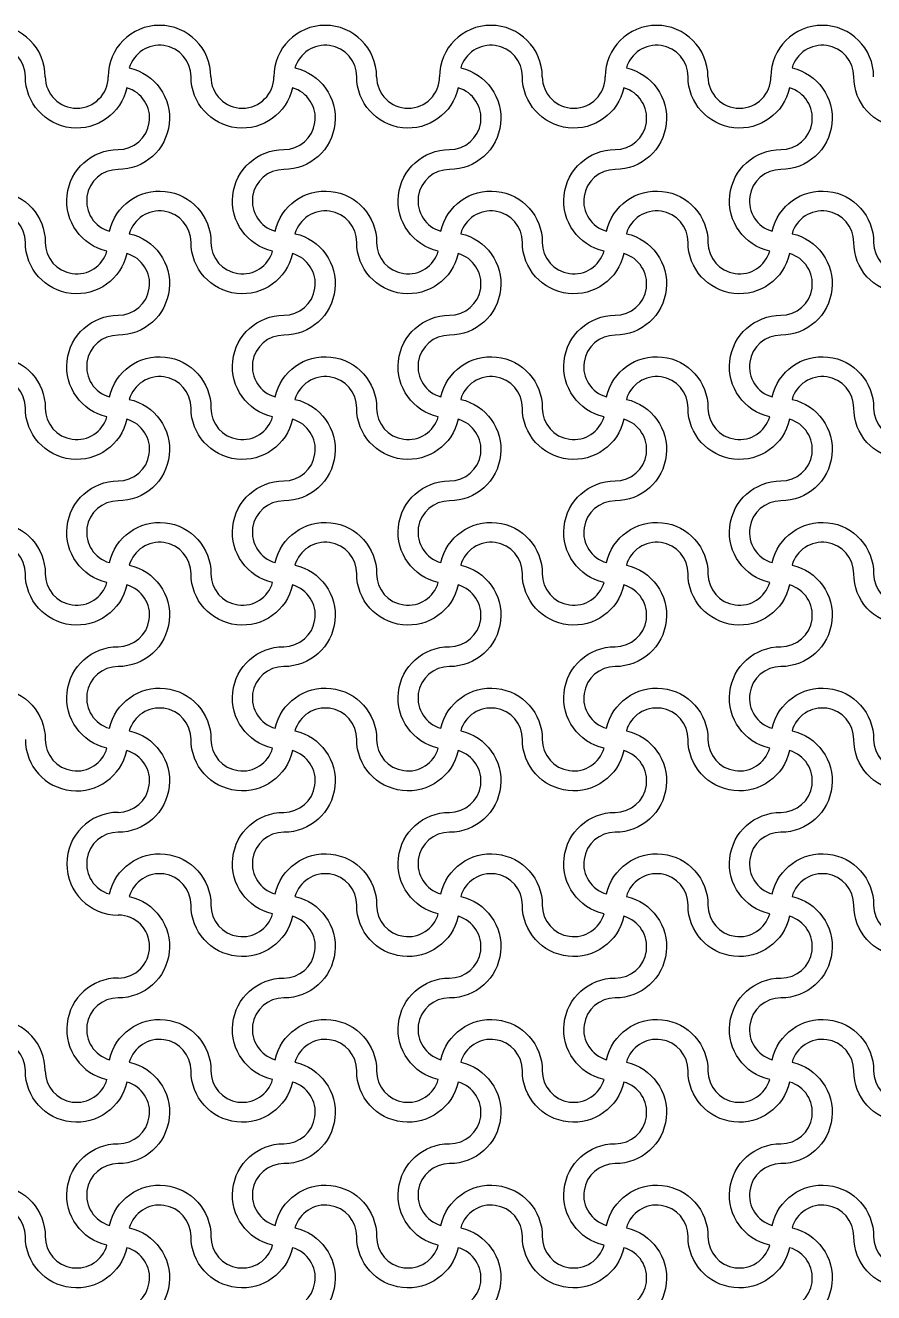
# Model space of a CAD drawing. Header units: millimetres. Extents: x 24 to 345, y 12 to 201.
# Drawn here: x 71.371 to 73.419, y 44.559 to 47.618 of the extents above; entities that cross this region are included whole.
import ezdxf

# ---------------------------------------------------------------- set-up
doc = ezdxf.new("R2010")
doc.units = ezdxf.units.MM
doc.header["$MEASUREMENT"] = 0
doc.layers.add('5th metal (rf+ground)', color=240, linetype='Continuous')

msp = doc.modelspace()

# ---------------------------------------------------------------- linework, layer by layer
at = {"layer": '5th metal (rf+ground)'}
for points in [[(71.61633, 47.46724, -0.8959788), (71.3713, 47.49421, 0.8687853), (71.22227, 47.51524, -0.8959788), (71.1953, 47.27021, 0.8687853), (71.17427, 47.12118, -0.8959788), (71.4193, 47.09421, 0.8687853), (71.56833, 47.07318, -0.8959788), (71.5953, 47.31821, 0.8687853)], [(71.61633, 47.46724, -0.8959788), (71.3713, 47.49421, 0.8687853), (71.22227, 47.51524, -0.8959788), (71.1953, 47.27021, 0.8687853), (71.17427, 47.12118, -0.8959788), (71.4193, 47.09421, 0.8687853), (71.56833, 47.07318, -0.8959788), (71.5953, 47.31821, 0.8687853)], [(71.61633, 47.46724, -0.8959788), (71.3713, 47.49421, 0.8687853), (71.22227, 47.51524, -0.8959788), (71.1953, 47.27021, 0.8687853), (71.17427, 47.12118, -0.8959788), (71.4193, 47.09421, 0.8687853), (71.56833, 47.07318, -0.8959788), (71.5953, 47.31821, 0.8687853)], [(71.61633, 47.46724, -0.8959788), (71.3713, 47.49421, 0.8687853), (71.22227, 47.51524, -0.8959788), (71.1953, 47.27021, 0.8687853), (71.17427, 47.12118, -0.8959788), (71.4193, 47.09421, 0.8687853), (71.56833, 47.07318, -0.8959788), (71.5953, 47.31821, 0.8687853)], [(72.01633, 47.46724, -0.8959788), (71.7713, 47.49421, 0.8687853), (71.62227, 47.51524, -0.8959788), (71.5953, 47.27021, 0.8687853), (71.57427, 47.12118, -0.8959788), (71.8193, 47.09421, 0.8687853), (71.96833, 47.07318, -0.8959788), (71.9953, 47.31821, 0.8687853)], [(72.01633, 47.46724, -0.8959788), (71.7713, 47.49421, 0.8687853), (71.62227, 47.51524, -0.8959788), (71.5953, 47.27021, 0.8687853), (71.57427, 47.12118, -0.8959788), (71.8193, 47.09421, 0.8687853), (71.96833, 47.07318, -0.8959788), (71.9953, 47.31821, 0.8687853)], [(72.01633, 47.46724, -0.8959788), (71.7713, 47.49421, 0.8687853), (71.62227, 47.51524, -0.8959788), (71.5953, 47.27021, 0.8687853), (71.57427, 47.12118, -0.8959788), (71.8193, 47.09421, 0.8687853), (71.96833, 47.07318, -0.8959788), (71.9953, 47.31821, 0.8687853)], [(72.01633, 47.46724, -0.8959788), (71.7713, 47.49421, 0.8687853), (71.62227, 47.51524, -0.8959788), (71.5953, 47.27021, 0.8687853), (71.57427, 47.12118, -0.8959788), (71.8193, 47.09421, 0.8687853), (71.96833, 47.07318, -0.8959788), (71.9953, 47.31821, 0.8687853)], [(72.41633, 47.46724, -0.8959788), (72.1713, 47.49421, 0.8687853), (72.02227, 47.51524, -0.8959788), (71.9953, 47.27021, 0.8687853), (71.97427, 47.12118, -0.8959788), (72.2193, 47.09421, 0.8687853), (72.36833, 47.07318, -0.8959788), (72.3953, 47.31821, 0.8687853)], [(72.41633, 47.46724, -0.8959788), (72.1713, 47.49421, 0.8687853), (72.02227, 47.51524, -0.8959788), (71.9953, 47.27021, 0.8687853), (71.97427, 47.12118, -0.8959788), (72.2193, 47.09421, 0.8687853), (72.36833, 47.07318, -0.8959788), (72.3953, 47.31821, 0.8687853)], [(72.41633, 47.46724, -0.8959788), (72.1713, 47.49421, 0.8687853), (72.02227, 47.51524, -0.8959788), (71.9953, 47.27021, 0.8687853), (71.97427, 47.12118, -0.8959788), (72.2193, 47.09421, 0.8687853), (72.36833, 47.07318, -0.8959788), (72.3953, 47.31821, 0.8687853)], [(72.41633, 47.46724, -0.8959788), (72.1713, 47.49421, 0.8687853), (72.02227, 47.51524, -0.8959788), (71.9953, 47.27021, 0.8687853), (71.97427, 47.12118, -0.8959788), (72.2193, 47.09421, 0.8687853), (72.36833, 47.07318, -0.8959788), (72.3953, 47.31821, 0.8687853)], [(72.81633, 47.46724, -0.8959788), (72.5713, 47.49421, 0.8687853), (72.42227, 47.51524, -0.8959788), (72.3953, 47.27021, 0.8687853), (72.37427, 47.12118, -0.8959788), (72.6193, 47.09421, 0.8687853), (72.76833, 47.07318, -0.8959788), (72.7953, 47.31821, 0.8687853)], [(72.81633, 47.46724, -0.8959788), (72.5713, 47.49421, 0.8687853), (72.42227, 47.51524, -0.8959788), (72.3953, 47.27021, 0.8687853), (72.37427, 47.12118, -0.8959788), (72.6193, 47.09421, 0.8687853), (72.76833, 47.07318, -0.8959788), (72.7953, 47.31821, 0.8687853)], [(72.81633, 47.46724, -0.8959788), (72.5713, 47.49421, 0.8687853), (72.42227, 47.51524, -0.8959788), (72.3953, 47.27021, 0.8687853), (72.37427, 47.12118, -0.8959788), (72.6193, 47.09421, 0.8687853), (72.76833, 47.07318, -0.8959788), (72.7953, 47.31821, 0.8687853)], [(72.81633, 47.46724, -0.8959788), (72.5713, 47.49421, 0.8687853), (72.42227, 47.51524, -0.8959788), (72.3953, 47.27021, 0.8687853), (72.37427, 47.12118, -0.8959788), (72.6193, 47.09421, 0.8687853), (72.76833, 47.07318, -0.8959788), (72.7953, 47.31821, 0.8687853)], [(73.21633, 47.46724, -0.8959788), (72.9713, 47.49421, 0.8687853), (72.82227, 47.51524, -0.8959788), (72.7953, 47.27021, 0.8687853), (72.77427, 47.12118, -0.8959788), (73.0193, 47.09421, 0.8687853), (73.16833, 47.07318, -0.8959788), (73.1953, 47.31821, 0.8687853)], [(73.21633, 47.46724, -0.8959788), (72.9713, 47.49421, 0.8687853), (72.82227, 47.51524, -0.8959788), (72.7953, 47.27021, 0.8687853), (72.77427, 47.12118, -0.8959788), (73.0193, 47.09421, 0.8687853), (73.16833, 47.07318, -0.8959788), (73.1953, 47.31821, 0.8687853)], [(73.21633, 47.46724, -0.8959788), (72.9713, 47.49421, 0.8687853), (72.82227, 47.51524, -0.8959788), (72.7953, 47.27021, 0.8687853), (72.77427, 47.12118, -0.8959788), (73.0193, 47.09421, 0.8687853), (73.16833, 47.07318, -0.8959788), (73.1953, 47.31821, 0.8687853)], [(73.21633, 47.46724, -0.8959788), (72.9713, 47.49421, 0.8687853), (72.82227, 47.51524, -0.8959788), (72.7953, 47.27021, 0.8687853), (72.77427, 47.12118, -0.8959788), (73.0193, 47.09421, 0.8687853), (73.16833, 47.07318, -0.8959788), (73.1953, 47.31821, 0.8687853)], [(73.61633, 47.46724, -0.8959788), (73.3713, 47.49421, 0.8687853), (73.22227, 47.51524, -0.8959788), (73.1953, 47.27021, 0.8687853), (73.17427, 47.12118, -0.8959788), (73.4193, 47.09421, 0.8687853), (73.56833, 47.07318, -0.8959788), (73.5953, 47.31821, 0.8687853)], [(73.61633, 47.46724, -0.8959788), (73.3713, 47.49421, 0.8687853), (73.22227, 47.51524, -0.8959788), (73.1953, 47.27021, 0.8687853), (73.17427, 47.12118, -0.8959788), (73.4193, 47.09421, 0.8687853), (73.56833, 47.07318, -0.8959788), (73.5953, 47.31821, 0.8687853)], [(73.61633, 47.46724, -0.8959788), (73.3713, 47.49421, 0.8687853), (73.22227, 47.51524, -0.8959788), (73.1953, 47.27021, 0.8687853), (73.17427, 47.12118, -0.8959788), (73.4193, 47.09421, 0.8687853), (73.56833, 47.07318, -0.8959788), (73.5953, 47.31821, 0.8687853)], [(73.61633, 47.46724, -0.8959788), (73.3713, 47.49421, 0.8687853), (73.22227, 47.51524, -0.8959788), (73.1953, 47.27021, 0.8687853), (73.17427, 47.12118, -0.8959788), (73.4193, 47.09421, 0.8687853), (73.56833, 47.07318, -0.8959788), (73.5953, 47.31821, 0.8687853)], [(71.61633, 47.06724, -0.8959788), (71.3713, 47.09421, 0.8687853), (71.22227, 47.11524, -0.8959788), (71.1953, 46.87021, 0.8687853), (71.17427, 46.72118, -0.8959788), (71.4193, 46.69421, 0.8687853), (71.56833, 46.67318, -0.8959788), (71.5953, 46.91821, 0.8687853)], [(71.61633, 47.06724, -0.8959788), (71.3713, 47.09421, 0.8687853), (71.22227, 47.11524, -0.8959788), (71.1953, 46.87021, 0.8687853), (71.17427, 46.72118, -0.8959788), (71.4193, 46.69421, 0.8687853), (71.56833, 46.67318, -0.8959788), (71.5953, 46.91821, 0.8687853)], [(71.61633, 47.06724, -0.8959788), (71.3713, 47.09421, 0.8687853), (71.22227, 47.11524, -0.8959788), (71.1953, 46.87021, 0.8687853), (71.17427, 46.72118, -0.8959788), (71.4193, 46.69421, 0.8687853), (71.56833, 46.67318, -0.8959788), (71.5953, 46.91821, 0.8687853)], [(71.61633, 47.06724, -0.8959788), (71.3713, 47.09421, 0.8687853), (71.22227, 47.11524, -0.8959788), (71.1953, 46.87021, 0.8687853), (71.17427, 46.72118, -0.8959788), (71.4193, 46.69421, 0.8687853), (71.56833, 46.67318, -0.8959788), (71.5953, 46.91821, 0.8687853)], [(72.01633, 47.06724, -0.8959788), (71.7713, 47.09421, 0.8687853), (71.62227, 47.11524, -0.8959788), (71.5953, 46.87021, 0.8687853), (71.57427, 46.72118, -0.8959788), (71.8193, 46.69421, 0.8687853), (71.96833, 46.67318, -0.8959788), (71.9953, 46.91821, 0.8687853)], [(72.01633, 47.06724, -0.8959788), (71.7713, 47.09421, 0.8687853), (71.62227, 47.11524, -0.8959788), (71.5953, 46.87021, 0.8687853), (71.57427, 46.72118, -0.8959788), (71.8193, 46.69421, 0.8687853), (71.96833, 46.67318, -0.8959788), (71.9953, 46.91821, 0.8687853)], [(72.01633, 47.06724, -0.8959788), (71.7713, 47.09421, 0.8687853), (71.62227, 47.11524, -0.8959788), (71.5953, 46.87021, 0.8687853), (71.57427, 46.72118, -0.8959788), (71.8193, 46.69421, 0.8687853), (71.96833, 46.67318, -0.8959788), (71.9953, 46.91821, 0.8687853)], [(72.01633, 47.06724, -0.8959788), (71.7713, 47.09421, 0.8687853), (71.62227, 47.11524, -0.8959788), (71.5953, 46.87021, 0.8687853), (71.57427, 46.72118, -0.8959788), (71.8193, 46.69421, 0.8687853), (71.96833, 46.67318, -0.8959788), (71.9953, 46.91821, 0.8687853)], [(72.41633, 47.06724, -0.8959788), (72.1713, 47.09421, 0.8687853), (72.02227, 47.11524, -0.8959788), (71.9953, 46.87021, 0.8687853), (71.97427, 46.72118, -0.8959788), (72.2193, 46.69421, 0.8687853), (72.36833, 46.67318, -0.8959788), (72.3953, 46.91821, 0.8687853)], [(72.41633, 47.06724, -0.8959788), (72.1713, 47.09421, 0.8687853), (72.02227, 47.11524, -0.8959788), (71.9953, 46.87021, 0.8687853), (71.97427, 46.72118, -0.8959788), (72.2193, 46.69421, 0.8687853), (72.36833, 46.67318, -0.8959788), (72.3953, 46.91821, 0.8687853)], [(72.41633, 47.06724, -0.8959788), (72.1713, 47.09421, 0.8687853), (72.02227, 47.11524, -0.8959788), (71.9953, 46.87021, 0.8687853), (71.97427, 46.72118, -0.8959788), (72.2193, 46.69421, 0.8687853), (72.36833, 46.67318, -0.8959788), (72.3953, 46.91821, 0.8687853)], [(72.41633, 47.06724, -0.8959788), (72.1713, 47.09421, 0.8687853), (72.02227, 47.11524, -0.8959788), (71.9953, 46.87021, 0.8687853), (71.97427, 46.72118, -0.8959788), (72.2193, 46.69421, 0.8687853), (72.36833, 46.67318, -0.8959788), (72.3953, 46.91821, 0.8687853)], [(72.81633, 47.06724, -0.8959788), (72.5713, 47.09421, 0.8687853), (72.42227, 47.11524, -0.8959788), (72.3953, 46.87021, 0.8687853), (72.37427, 46.72118, -0.8959788), (72.6193, 46.69421, 0.8687853), (72.76833, 46.67318, -0.8959788), (72.7953, 46.91821, 0.8687853)], [(72.81633, 47.06724, -0.8959788), (72.5713, 47.09421, 0.8687853), (72.42227, 47.11524, -0.8959788), (72.3953, 46.87021, 0.8687853), (72.37427, 46.72118, -0.8959788), (72.6193, 46.69421, 0.8687853), (72.76833, 46.67318, -0.8959788), (72.7953, 46.91821, 0.8687853)], [(72.81633, 47.06724, -0.8959788), (72.5713, 47.09421, 0.8687853), (72.42227, 47.11524, -0.8959788), (72.3953, 46.87021, 0.8687853), (72.37427, 46.72118, -0.8959788), (72.6193, 46.69421, 0.8687853), (72.76833, 46.67318, -0.8959788), (72.7953, 46.91821, 0.8687853)], [(72.81633, 47.06724, -0.8959788), (72.5713, 47.09421, 0.8687853), (72.42227, 47.11524, -0.8959788), (72.3953, 46.87021, 0.8687853), (72.37427, 46.72118, -0.8959788), (72.6193, 46.69421, 0.8687853), (72.76833, 46.67318, -0.8959788), (72.7953, 46.91821, 0.8687853)], [(73.21633, 47.06724, -0.8959788), (72.9713, 47.09421, 0.8687853), (72.82227, 47.11524, -0.8959788), (72.7953, 46.87021, 0.8687853), (72.77427, 46.72118, -0.8959788), (73.0193, 46.69421, 0.8687853), (73.16833, 46.67318, -0.8959788), (73.1953, 46.91821, 0.8687853)], [(73.21633, 47.06724, -0.8959788), (72.9713, 47.09421, 0.8687853), (72.82227, 47.11524, -0.8959788), (72.7953, 46.87021, 0.8687853), (72.77427, 46.72118, -0.8959788), (73.0193, 46.69421, 0.8687853), (73.16833, 46.67318, -0.8959788), (73.1953, 46.91821, 0.8687853)], [(73.21633, 47.06724, -0.8959788), (72.9713, 47.09421, 0.8687853), (72.82227, 47.11524, -0.8959788), (72.7953, 46.87021, 0.8687853), (72.77427, 46.72118, -0.8959788), (73.0193, 46.69421, 0.8687853), (73.16833, 46.67318, -0.8959788), (73.1953, 46.91821, 0.8687853)], [(73.21633, 47.06724, -0.8959788), (72.9713, 47.09421, 0.8687853), (72.82227, 47.11524, -0.8959788), (72.7953, 46.87021, 0.8687853), (72.77427, 46.72118, -0.8959788), (73.0193, 46.69421, 0.8687853), (73.16833, 46.67318, -0.8959788), (73.1953, 46.91821, 0.8687853)], [(73.61633, 47.06724, -0.8959788), (73.3713, 47.09421, 0.8687853), (73.22227, 47.11524, -0.8959788), (73.1953, 46.87021, 0.8687853), (73.17427, 46.72118, -0.8959788), (73.4193, 46.69421, 0.8687853), (73.56833, 46.67318, -0.8959788), (73.5953, 46.91821, 0.8687853)], [(73.61633, 47.06724, -0.8959788), (73.3713, 47.09421, 0.8687853), (73.22227, 47.11524, -0.8959788), (73.1953, 46.87021, 0.8687853), (73.17427, 46.72118, -0.8959788), (73.4193, 46.69421, 0.8687853), (73.56833, 46.67318, -0.8959788), (73.5953, 46.91821, 0.8687853)], [(73.61633, 47.06724, -0.8959788), (73.3713, 47.09421, 0.8687853), (73.22227, 47.11524, -0.8959788), (73.1953, 46.87021, 0.8687853), (73.17427, 46.72118, -0.8959788), (73.4193, 46.69421, 0.8687853), (73.56833, 46.67318, -0.8959788), (73.5953, 46.91821, 0.8687853)], [(73.61633, 47.06724, -0.8959788), (73.3713, 47.09421, 0.8687853), (73.22227, 47.11524, -0.8959788), (73.1953, 46.87021, 0.8687853), (73.17427, 46.72118, -0.8959788), (73.4193, 46.69421, 0.8687853), (73.56833, 46.67318, -0.8959788), (73.5953, 46.91821, 0.8687853)], [(71.61633, 46.66724, -0.8959788), (71.3713, 46.69421, 0.8687853), (71.22227, 46.71524, -0.8959788), (71.1953, 46.47021, 0.8687853), (71.17427, 46.32118, -0.8959788), (71.4193, 46.29421, 0.8687853), (71.56833, 46.27318, -0.8959788), (71.5953, 46.51821, 0.8687853)], [(71.61633, 46.66724, -0.8959788), (71.3713, 46.69421, 0.8687853), (71.22227, 46.71524, -0.8959788), (71.1953, 46.47021, 0.8687853), (71.17427, 46.32118, -0.8959788), (71.4193, 46.29421, 0.8687853), (71.56833, 46.27318, -0.8959788), (71.5953, 46.51821, 0.8687853)], [(71.61633, 46.66724, -0.8959788), (71.3713, 46.69421, 0.8687853), (71.22227, 46.71524, -0.8959788), (71.1953, 46.47021, 0.8687853), (71.17427, 46.32118, -0.8959788), (71.4193, 46.29421, 0.8687853), (71.56833, 46.27318, -0.8959788), (71.5953, 46.51821, 0.8687853)], [(71.61633, 46.66724, -0.8959788), (71.3713, 46.69421, 0.8687853), (71.22227, 46.71524, -0.8959788), (71.1953, 46.47021, 0.8687853), (71.17427, 46.32118, -0.8959788), (71.4193, 46.29421, 0.8687853), (71.56833, 46.27318, -0.8959788), (71.5953, 46.51821, 0.8687853)], [(72.01633, 46.66724, -0.8959788), (71.7713, 46.69421, 0.8687853), (71.62227, 46.71524, -0.8959788), (71.5953, 46.47021, 0.8687853), (71.57427, 46.32118, -0.8959788), (71.8193, 46.29421, 0.8687853), (71.96833, 46.27318, -0.8959788), (71.9953, 46.51821, 0.8687853)], [(72.01633, 46.66724, -0.8959788), (71.7713, 46.69421, 0.8687853), (71.62227, 46.71524, -0.8959788), (71.5953, 46.47021, 0.8687853), (71.57427, 46.32118, -0.8959788), (71.8193, 46.29421, 0.8687853), (71.96833, 46.27318, -0.8959788), (71.9953, 46.51821, 0.8687853)], [(72.01633, 46.66724, -0.8959788), (71.7713, 46.69421, 0.8687853), (71.62227, 46.71524, -0.8959788), (71.5953, 46.47021, 0.8687853), (71.57427, 46.32118, -0.8959788), (71.8193, 46.29421, 0.8687853), (71.96833, 46.27318, -0.8959788), (71.9953, 46.51821, 0.8687853)], [(72.01633, 46.66724, -0.8959788), (71.7713, 46.69421, 0.8687853), (71.62227, 46.71524, -0.8959788), (71.5953, 46.47021, 0.8687853), (71.57427, 46.32118, -0.8959788), (71.8193, 46.29421, 0.8687853), (71.96833, 46.27318, -0.8959788), (71.9953, 46.51821, 0.8687853)], [(72.41633, 46.66724, -0.8959788), (72.1713, 46.69421, 0.8687853), (72.02227, 46.71524, -0.8959788), (71.9953, 46.47021, 0.8687853), (71.97427, 46.32118, -0.8959788), (72.2193, 46.29421, 0.8687853), (72.36833, 46.27318, -0.8959788), (72.3953, 46.51821, 0.8687853)], [(72.41633, 46.66724, -0.8959788), (72.1713, 46.69421, 0.8687853), (72.02227, 46.71524, -0.8959788), (71.9953, 46.47021, 0.8687853), (71.97427, 46.32118, -0.8959788), (72.2193, 46.29421, 0.8687853), (72.36833, 46.27318, -0.8959788), (72.3953, 46.51821, 0.8687853)], [(72.41633, 46.66724, -0.8959788), (72.1713, 46.69421, 0.8687853), (72.02227, 46.71524, -0.8959788), (71.9953, 46.47021, 0.8687853), (71.97427, 46.32118, -0.8959788), (72.2193, 46.29421, 0.8687853), (72.36833, 46.27318, -0.8959788), (72.3953, 46.51821, 0.8687853)], [(72.41633, 46.66724, -0.8959788), (72.1713, 46.69421, 0.8687853), (72.02227, 46.71524, -0.8959788), (71.9953, 46.47021, 0.8687853), (71.97427, 46.32118, -0.8959788), (72.2193, 46.29421, 0.8687853), (72.36833, 46.27318, -0.8959788), (72.3953, 46.51821, 0.8687853)], [(72.81633, 46.66724, -0.8959788), (72.5713, 46.69421, 0.8687853), (72.42227, 46.71524, -0.8959788), (72.3953, 46.47021, 0.8687853), (72.37427, 46.32118, -0.8959788), (72.6193, 46.29421, 0.8687853), (72.76833, 46.27318, -0.8959788), (72.7953, 46.51821, 0.8687853)], [(72.81633, 46.66724, -0.8959788), (72.5713, 46.69421, 0.8687853), (72.42227, 46.71524, -0.8959788), (72.3953, 46.47021, 0.8687853), (72.37427, 46.32118, -0.8959788), (72.6193, 46.29421, 0.8687853), (72.76833, 46.27318, -0.8959788), (72.7953, 46.51821, 0.8687853)], [(72.81633, 46.66724, -0.8959788), (72.5713, 46.69421, 0.8687853), (72.42227, 46.71524, -0.8959788), (72.3953, 46.47021, 0.8687853), (72.37427, 46.32118, -0.8959788), (72.6193, 46.29421, 0.8687853), (72.76833, 46.27318, -0.8959788), (72.7953, 46.51821, 0.8687853)], [(72.81633, 46.66724, -0.8959788), (72.5713, 46.69421, 0.8687853), (72.42227, 46.71524, -0.8959788), (72.3953, 46.47021, 0.8687853), (72.37427, 46.32118, -0.8959788), (72.6193, 46.29421, 0.8687853), (72.76833, 46.27318, -0.8959788), (72.7953, 46.51821, 0.8687853)], [(73.21633, 46.66724, -0.8959788), (72.9713, 46.69421, 0.8687853), (72.82227, 46.71524, -0.8959788), (72.7953, 46.47021, 0.8687853), (72.77427, 46.32118, -0.8959788), (73.0193, 46.29421, 0.8687853), (73.16833, 46.27318, -0.8959788), (73.1953, 46.51821, 0.8687853)], [(73.21633, 46.66724, -0.8959788), (72.9713, 46.69421, 0.8687853), (72.82227, 46.71524, -0.8959788), (72.7953, 46.47021, 0.8687853), (72.77427, 46.32118, -0.8959788), (73.0193, 46.29421, 0.8687853), (73.16833, 46.27318, -0.8959788), (73.1953, 46.51821, 0.8687853)], [(73.21633, 46.66724, -0.8959788), (72.9713, 46.69421, 0.8687853), (72.82227, 46.71524, -0.8959788), (72.7953, 46.47021, 0.8687853), (72.77427, 46.32118, -0.8959788), (73.0193, 46.29421, 0.8687853), (73.16833, 46.27318, -0.8959788), (73.1953, 46.51821, 0.8687853)], [(73.21633, 46.66724, -0.8959788), (72.9713, 46.69421, 0.8687853), (72.82227, 46.71524, -0.8959788), (72.7953, 46.47021, 0.8687853), (72.77427, 46.32118, -0.8959788), (73.0193, 46.29421, 0.8687853), (73.16833, 46.27318, -0.8959788), (73.1953, 46.51821, 0.8687853)], [(73.61633, 46.66724, -0.8959788), (73.3713, 46.69421, 0.8687853), (73.22227, 46.71524, -0.8959788), (73.1953, 46.47021, 0.8687853), (73.17427, 46.32118, -0.8959788), (73.4193, 46.29421, 0.8687853), (73.56833, 46.27318, -0.8959788), (73.5953, 46.51821, 0.8687853)], [(73.61633, 46.66724, -0.8959788), (73.3713, 46.69421, 0.8687853), (73.22227, 46.71524, -0.8959788), (73.1953, 46.47021, 0.8687853), (73.17427, 46.32118, -0.8959788), (73.4193, 46.29421, 0.8687853), (73.56833, 46.27318, -0.8959788), (73.5953, 46.51821, 0.8687853)], [(73.61633, 46.66724, -0.8959788), (73.3713, 46.69421, 0.8687853), (73.22227, 46.71524, -0.8959788), (73.1953, 46.47021, 0.8687853), (73.17427, 46.32118, -0.8959788), (73.4193, 46.29421, 0.8687853), (73.56833, 46.27318, -0.8959788), (73.5953, 46.51821, 0.8687853)], [(73.61633, 46.66724, -0.8959788), (73.3713, 46.69421, 0.8687853), (73.22227, 46.71524, -0.8959788), (73.1953, 46.47021, 0.8687853), (73.17427, 46.32118, -0.8959788), (73.4193, 46.29421, 0.8687853), (73.56833, 46.27318, -0.8959788), (73.5953, 46.51821, 0.8687853)], [(71.61633, 46.26724, -0.8959788), (71.3713, 46.29421, 0.8687853), (71.22227, 46.31524, -0.8959788), (71.1953, 46.07021, 0.8687853), (71.17427, 45.92118, -0.8959788), (71.4193, 45.89421, 0.8687853), (71.56833, 45.87318, -0.8959788), (71.5953, 46.11821, 0.8687853)], [(71.61633, 46.26724, -0.8959788), (71.3713, 46.29421, 0.8687853), (71.22227, 46.31524, -0.8959788), (71.1953, 46.07021, 0.8687853), (71.17427, 45.92118, -0.8959788), (71.4193, 45.89421, 0.8687853), (71.56833, 45.87318, -0.8959788), (71.5953, 46.11821, 0.8687853)], [(71.61633, 46.26724, -0.8959788), (71.3713, 46.29421, 0.8687853), (71.22227, 46.31524, -0.8959788), (71.1953, 46.07021, 0.8687853), (71.17427, 45.92118, -0.8959788), (71.4193, 45.89421, 0.8687853), (71.56833, 45.87318, -0.8959788), (71.5953, 46.11821, 0.8687853)], [(71.61633, 46.26724, -0.8959788), (71.3713, 46.29421, 0.8687853), (71.22227, 46.31524, -0.8959788), (71.1953, 46.07021, 0.8687853), (71.17427, 45.92118, -0.8959788), (71.4193, 45.89421, 0.8687853), (71.56833, 45.87318, -0.8959788), (71.5953, 46.11821, 0.8687853)], [(72.01633, 46.26724, -0.8959788), (71.7713, 46.29421, 0.8687853), (71.62227, 46.31524, -0.8959788), (71.5953, 46.07021, 0.8687853), (71.57427, 45.92118, -0.8959788), (71.8193, 45.89421, 0.8687853), (71.96833, 45.87318, -0.8959788), (71.9953, 46.11821, 0.8687853)], [(72.01633, 46.26724, -0.8959788), (71.7713, 46.29421, 0.8687853), (71.62227, 46.31524, -0.8959788), (71.5953, 46.07021, 0.8687853), (71.57427, 45.92118, -0.8959788), (71.8193, 45.89421, 0.8687853), (71.96833, 45.87318, -0.8959788), (71.9953, 46.11821, 0.8687853)], [(72.01633, 46.26724, -0.8959788), (71.7713, 46.29421, 0.8687853), (71.62227, 46.31524, -0.8959788), (71.5953, 46.07021, 0.8687853), (71.57427, 45.92118, -0.8959788), (71.8193, 45.89421, 0.8687853), (71.96833, 45.87318, -0.8959788), (71.9953, 46.11821, 0.8687853)], [(72.01633, 46.26724, -0.8959788), (71.7713, 46.29421, 0.8687853), (71.62227, 46.31524, -0.8959788), (71.5953, 46.07021, 0.8687853), (71.57427, 45.92118, -0.8959788), (71.8193, 45.89421, 0.8687853), (71.96833, 45.87318, -0.8959788), (71.9953, 46.11821, 0.8687853)], [(72.41633, 46.26724, -0.8959788), (72.1713, 46.29421, 0.8687853), (72.02227, 46.31524, -0.8959788), (71.9953, 46.07021, 0.8687853), (71.97427, 45.92118, -0.8959788), (72.2193, 45.89421, 0.8687853), (72.36833, 45.87318, -0.8959788), (72.3953, 46.11821, 0.8687853)], [(72.41633, 46.26724, -0.8959788), (72.1713, 46.29421, 0.8687853), (72.02227, 46.31524, -0.8959788), (71.9953, 46.07021, 0.8687853), (71.97427, 45.92118, -0.8959788), (72.2193, 45.89421, 0.8687853), (72.36833, 45.87318, -0.8959788), (72.3953, 46.11821, 0.8687853)], [(72.41633, 46.26724, -0.8959788), (72.1713, 46.29421, 0.8687853), (72.02227, 46.31524, -0.8959788), (71.9953, 46.07021, 0.8687853), (71.97427, 45.92118, -0.8959788), (72.2193, 45.89421, 0.8687853), (72.36833, 45.87318, -0.8959788), (72.3953, 46.11821, 0.8687853)], [(72.41633, 46.26724, -0.8959788), (72.1713, 46.29421, 0.8687853), (72.02227, 46.31524, -0.8959788), (71.9953, 46.07021, 0.8687853), (71.97427, 45.92118, -0.8959788), (72.2193, 45.89421, 0.8687853), (72.36833, 45.87318, -0.8959788), (72.3953, 46.11821, 0.8687853)], [(72.81633, 46.26724, -0.8959788), (72.5713, 46.29421, 0.8687853), (72.42227, 46.31524, -0.8959788), (72.3953, 46.07021, 0.8687853), (72.37427, 45.92118, -0.8959788), (72.6193, 45.89421, 0.8687853), (72.76833, 45.87318, -0.8959788), (72.7953, 46.11821, 0.8687853)], [(72.81633, 46.26724, -0.8959788), (72.5713, 46.29421, 0.8687853), (72.42227, 46.31524, -0.8959788), (72.3953, 46.07021, 0.8687853), (72.37427, 45.92118, -0.8959788), (72.6193, 45.89421, 0.8687853), (72.76833, 45.87318, -0.8959788), (72.7953, 46.11821, 0.8687853)], [(72.81633, 46.26724, -0.8959788), (72.5713, 46.29421, 0.8687853), (72.42227, 46.31524, -0.8959788), (72.3953, 46.07021, 0.8687853), (72.37427, 45.92118, -0.8959788), (72.6193, 45.89421, 0.8687853), (72.76833, 45.87318, -0.8959788), (72.7953, 46.11821, 0.8687853)], [(72.81633, 46.26724, -0.8959788), (72.5713, 46.29421, 0.8687853), (72.42227, 46.31524, -0.8959788), (72.3953, 46.07021, 0.8687853), (72.37427, 45.92118, -0.8959788), (72.6193, 45.89421, 0.8687853), (72.76833, 45.87318, -0.8959788), (72.7953, 46.11821, 0.8687853)], [(73.21633, 46.26724, -0.8959788), (72.9713, 46.29421, 0.8687853), (72.82227, 46.31524, -0.8959788), (72.7953, 46.07021, 0.8687853), (72.77427, 45.92118, -0.8959788), (73.0193, 45.89421, 0.8687853), (73.16833, 45.87318, -0.8959788), (73.1953, 46.11821, 0.8687853)], [(73.21633, 46.26724, -0.8959788), (72.9713, 46.29421, 0.8687853), (72.82227, 46.31524, -0.8959788), (72.7953, 46.07021, 0.8687853), (72.77427, 45.92118, -0.8959788), (73.0193, 45.89421, 0.8687853), (73.16833, 45.87318, -0.8959788), (73.1953, 46.11821, 0.8687853)], [(73.21633, 46.26724, -0.8959788), (72.9713, 46.29421, 0.8687853), (72.82227, 46.31524, -0.8959788), (72.7953, 46.07021, 0.8687853), (72.77427, 45.92118, -0.8959788), (73.0193, 45.89421, 0.8687853), (73.16833, 45.87318, -0.8959788), (73.1953, 46.11821, 0.8687853)], [(73.21633, 46.26724, -0.8959788), (72.9713, 46.29421, 0.8687853), (72.82227, 46.31524, -0.8959788), (72.7953, 46.07021, 0.8687853), (72.77427, 45.92118, -0.8959788), (73.0193, 45.89421, 0.8687853), (73.16833, 45.87318, -0.8959788), (73.1953, 46.11821, 0.8687853)], [(73.61633, 46.26724, -0.8959788), (73.3713, 46.29421, 0.8687853), (73.22227, 46.31524, -0.8959788), (73.1953, 46.07021, 0.8687853), (73.17427, 45.92118, -0.8959788), (73.4193, 45.89421, 0.8687853), (73.56833, 45.87318, -0.8959788), (73.5953, 46.11821, 0.8687853)], [(73.61633, 46.26724, -0.8959788), (73.3713, 46.29421, 0.8687853), (73.22227, 46.31524, -0.8959788), (73.1953, 46.07021, 0.8687853), (73.17427, 45.92118, -0.8959788), (73.4193, 45.89421, 0.8687853), (73.56833, 45.87318, -0.8959788), (73.5953, 46.11821, 0.8687853)], [(73.61633, 46.26724, -0.8959788), (73.3713, 46.29421, 0.8687853), (73.22227, 46.31524, -0.8959788), (73.1953, 46.07021, 0.8687853), (73.17427, 45.92118, -0.8959788), (73.4193, 45.89421, 0.8687853), (73.56833, 45.87318, -0.8959788), (73.5953, 46.11821, 0.8687853)], [(73.61633, 46.26724, -0.8959788), (73.3713, 46.29421, 0.8687853), (73.22227, 46.31524, -0.8959788), (73.1953, 46.07021, 0.8687853), (73.17427, 45.92118, -0.8959788), (73.4193, 45.89421, 0.8687853), (73.56833, 45.87318, -0.8959788), (73.5953, 46.11821, 0.8687853)], [(72.01633, 45.86724, -0.8959788), (71.7713, 45.89421, 0.8687853), (71.62227, 45.91524, -0.8959788), (71.5953, 45.67021, 0.8687853), (71.57427, 45.52118, -0.8959788), (71.8193, 45.49421, 0.8687853), (71.96833, 45.47318, -0.8959788), (71.9953, 45.71821, 0.8687853)], [(72.01633, 45.86724, -0.8959788), (71.7713, 45.89421, 0.8687853), (71.62227, 45.91524, -0.8959788), (71.5953, 45.67021, 0.8687853), (71.57427, 45.52118, -0.8959788), (71.8193, 45.49421, 0.8687853), (71.96833, 45.47318, -0.8959788), (71.9953, 45.71821, 0.8687853)], [(72.01633, 45.86724, -0.8959788), (71.7713, 45.89421, 0.8687853), (71.62227, 45.91524, -0.8959788), (71.5953, 45.67021, 0.8687853), (71.57427, 45.52118, -0.8959788), (71.8193, 45.49421, 0.8687853), (71.96833, 45.47318, -0.8959788), (71.9953, 45.71821, 0.8687853)], [(72.01633, 45.86724, -0.8959788), (71.7713, 45.89421, 0.8687853), (71.62227, 45.91524, -0.8959788), (71.5953, 45.67021, 0.8687853), (71.57427, 45.52118, -0.8959788), (71.8193, 45.49421, 0.8687853), (71.96833, 45.47318, -0.8959788), (71.9953, 45.71821, 0.8687853)], [(72.41633, 45.86724, -0.8959788), (72.1713, 45.89421, 0.8687853), (72.02227, 45.91524, -0.8959788), (71.9953, 45.67021, 0.8687853), (71.97427, 45.52118, -0.8959788), (72.2193, 45.49421, 0.8687853), (72.36833, 45.47318, -0.8959788), (72.3953, 45.71821, 0.8687853)], [(72.41633, 45.86724, -0.8959788), (72.1713, 45.89421, 0.8687853), (72.02227, 45.91524, -0.8959788), (71.9953, 45.67021, 0.8687853), (71.97427, 45.52118, -0.8959788), (72.2193, 45.49421, 0.8687853), (72.36833, 45.47318, -0.8959788), (72.3953, 45.71821, 0.8687853)], [(72.41633, 45.86724, -0.8959788), (72.1713, 45.89421, 0.8687853), (72.02227, 45.91524, -0.8959788), (71.9953, 45.67021, 0.8687853), (71.97427, 45.52118, -0.8959788), (72.2193, 45.49421, 0.8687853), (72.36833, 45.47318, -0.8959788), (72.3953, 45.71821, 0.8687853)], [(72.41633, 45.86724, -0.8959788), (72.1713, 45.89421, 0.8687853), (72.02227, 45.91524, -0.8959788), (71.9953, 45.67021, 0.8687853), (71.97427, 45.52118, -0.8959788), (72.2193, 45.49421, 0.8687853), (72.36833, 45.47318, -0.8959788), (72.3953, 45.71821, 0.8687853)], [(72.81633, 45.86724, -0.8959788), (72.5713, 45.89421, 0.8687853), (72.42227, 45.91524, -0.8959788), (72.3953, 45.67021, 0.8687853), (72.37427, 45.52118, -0.8959788), (72.6193, 45.49421, 0.8687853), (72.76833, 45.47318, -0.8959788), (72.7953, 45.71821, 0.8687853)], [(72.81633, 45.86724, -0.8959788), (72.5713, 45.89421, 0.8687853), (72.42227, 45.91524, -0.8959788), (72.3953, 45.67021, 0.8687853), (72.37427, 45.52118, -0.8959788), (72.6193, 45.49421, 0.8687853), (72.76833, 45.47318, -0.8959788), (72.7953, 45.71821, 0.8687853)], [(72.81633, 45.86724, -0.8959788), (72.5713, 45.89421, 0.8687853), (72.42227, 45.91524, -0.8959788), (72.3953, 45.67021, 0.8687853), (72.37427, 45.52118, -0.8959788), (72.6193, 45.49421, 0.8687853), (72.76833, 45.47318, -0.8959788), (72.7953, 45.71821, 0.8687853)], [(72.81633, 45.86724, -0.8959788), (72.5713, 45.89421, 0.8687853), (72.42227, 45.91524, -0.8959788), (72.3953, 45.67021, 0.8687853), (72.37427, 45.52118, -0.8959788), (72.6193, 45.49421, 0.8687853), (72.76833, 45.47318, -0.8959788), (72.7953, 45.71821, 0.8687853)], [(73.21633, 45.86724, -0.8959788), (72.9713, 45.89421, 0.8687853), (72.82227, 45.91524, -0.8959788), (72.7953, 45.67021, 0.8687853), (72.77427, 45.52118, -0.8959788), (73.0193, 45.49421, 0.8687853), (73.16833, 45.47318, -0.8959788), (73.1953, 45.71821, 0.8687853)], [(73.21633, 45.86724, -0.8959788), (72.9713, 45.89421, 0.8687853), (72.82227, 45.91524, -0.8959788), (72.7953, 45.67021, 0.8687853), (72.77427, 45.52118, -0.8959788), (73.0193, 45.49421, 0.8687853), (73.16833, 45.47318, -0.8959788), (73.1953, 45.71821, 0.8687853)], [(73.21633, 45.86724, -0.8959788), (72.9713, 45.89421, 0.8687853), (72.82227, 45.91524, -0.8959788), (72.7953, 45.67021, 0.8687853), (72.77427, 45.52118, -0.8959788), (73.0193, 45.49421, 0.8687853), (73.16833, 45.47318, -0.8959788), (73.1953, 45.71821, 0.8687853)], [(73.21633, 45.86724, -0.8959788), (72.9713, 45.89421, 0.8687853), (72.82227, 45.91524, -0.8959788), (72.7953, 45.67021, 0.8687853), (72.77427, 45.52118, -0.8959788), (73.0193, 45.49421, 0.8687853), (73.16833, 45.47318, -0.8959788), (73.1953, 45.71821, 0.8687853)], [(73.61633, 45.86724, -0.8959788), (73.3713, 45.89421, 0.8687853), (73.22227, 45.91524, -0.8959788), (73.1953, 45.67021, 0.8687853), (73.17427, 45.52118, -0.8959788), (73.4193, 45.49421, 0.8687853), (73.56833, 45.47318, -0.8959788), (73.5953, 45.71821, 0.8687853)], [(73.61633, 45.86724, -0.8959788), (73.3713, 45.89421, 0.8687853), (73.22227, 45.91524, -0.8959788), (73.1953, 45.67021, 0.8687853), (73.17427, 45.52118, -0.8959788), (73.4193, 45.49421, 0.8687853), (73.56833, 45.47318, -0.8959788), (73.5953, 45.71821, 0.8687853)], [(73.61633, 45.86724, -0.8959788), (73.3713, 45.89421, 0.8687853), (73.22227, 45.91524, -0.8959788), (73.1953, 45.67021, 0.8687853), (73.17427, 45.52118, -0.8959788), (73.4193, 45.49421, 0.8687853), (73.56833, 45.47318, -0.8959788), (73.5953, 45.71821, 0.8687853)], [(73.61633, 45.86724, -0.8959788), (73.3713, 45.89421, 0.8687853), (73.22227, 45.91524, -0.8959788), (73.1953, 45.67021, 0.8687853), (73.17427, 45.52118, -0.8959788), (73.4193, 45.49421, 0.8687853), (73.56833, 45.47318, -0.8959788), (73.5953, 45.71821, 0.8687853)], [(72.01633, 45.46724, -0.8959788), (71.7713, 45.49421, 0.8687853), (71.62227, 45.51524, -0.8959788), (71.5953, 45.27021, 0.8687853), (71.57427, 45.12118, -0.8959788), (71.8193, 45.09421, 0.8687853), (71.96833, 45.07318, -0.8959788), (71.9953, 45.31821, 0.8687853)], [(72.01633, 45.46724, -0.8959788), (71.7713, 45.49421, 0.8687853), (71.62227, 45.51524, -0.8959788), (71.5953, 45.27021, 0.8687853), (71.57427, 45.12118, -0.8959788), (71.8193, 45.09421, 0.8687853), (71.96833, 45.07318, -0.8959788), (71.9953, 45.31821, 0.8687853)], [(72.01633, 45.46724, -0.8959788), (71.7713, 45.49421, 0.8687853), (71.62227, 45.51524, -0.8959788), (71.5953, 45.27021, 0.8687853), (71.57427, 45.12118, -0.8959788), (71.8193, 45.09421, 0.8687853), (71.96833, 45.07318, -0.8959788), (71.9953, 45.31821, 0.8687853)], [(72.01633, 45.46724, -0.8959788), (71.7713, 45.49421, 0.8687853), (71.62227, 45.51524, -0.8959788), (71.5953, 45.27021, 0.8687853), (71.57427, 45.12118, -0.8959788), (71.8193, 45.09421, 0.8687853), (71.96833, 45.07318, -0.8959788), (71.9953, 45.31821, 0.8687853)], [(72.41633, 45.46724, -0.8959788), (72.1713, 45.49421, 0.8687853), (72.02227, 45.51524, -0.8959788), (71.9953, 45.27021, 0.8687853), (71.97427, 45.12118, -0.8959788), (72.2193, 45.09421, 0.8687853), (72.36833, 45.07318, -0.8959788), (72.3953, 45.31821, 0.8687853)], [(72.41633, 45.46724, -0.8959788), (72.1713, 45.49421, 0.8687853), (72.02227, 45.51524, -0.8959788), (71.9953, 45.27021, 0.8687853), (71.97427, 45.12118, -0.8959788), (72.2193, 45.09421, 0.8687853), (72.36833, 45.07318, -0.8959788), (72.3953, 45.31821, 0.8687853)], [(72.41633, 45.46724, -0.8959788), (72.1713, 45.49421, 0.8687853), (72.02227, 45.51524, -0.8959788), (71.9953, 45.27021, 0.8687853), (71.97427, 45.12118, -0.8959788), (72.2193, 45.09421, 0.8687853), (72.36833, 45.07318, -0.8959788), (72.3953, 45.31821, 0.8687853)], [(72.41633, 45.46724, -0.8959788), (72.1713, 45.49421, 0.8687853), (72.02227, 45.51524, -0.8959788), (71.9953, 45.27021, 0.8687853), (71.97427, 45.12118, -0.8959788), (72.2193, 45.09421, 0.8687853), (72.36833, 45.07318, -0.8959788), (72.3953, 45.31821, 0.8687853)], [(72.81633, 45.46724, -0.8959788), (72.5713, 45.49421, 0.8687853), (72.42227, 45.51524, -0.8959788), (72.3953, 45.27021, 0.8687853), (72.37427, 45.12118, -0.8959788), (72.6193, 45.09421, 0.8687853), (72.76833, 45.07318, -0.8959788), (72.7953, 45.31821, 0.8687853)], [(72.81633, 45.46724, -0.8959788), (72.5713, 45.49421, 0.8687853), (72.42227, 45.51524, -0.8959788), (72.3953, 45.27021, 0.8687853), (72.37427, 45.12118, -0.8959788), (72.6193, 45.09421, 0.8687853), (72.76833, 45.07318, -0.8959788), (72.7953, 45.31821, 0.8687853)], [(72.81633, 45.46724, -0.8959788), (72.5713, 45.49421, 0.8687853), (72.42227, 45.51524, -0.8959788), (72.3953, 45.27021, 0.8687853), (72.37427, 45.12118, -0.8959788), (72.6193, 45.09421, 0.8687853), (72.76833, 45.07318, -0.8959788), (72.7953, 45.31821, 0.8687853)], [(72.81633, 45.46724, -0.8959788), (72.5713, 45.49421, 0.8687853), (72.42227, 45.51524, -0.8959788), (72.3953, 45.27021, 0.8687853), (72.37427, 45.12118, -0.8959788), (72.6193, 45.09421, 0.8687853), (72.76833, 45.07318, -0.8959788), (72.7953, 45.31821, 0.8687853)], [(73.21633, 45.46724, -0.8959788), (72.9713, 45.49421, 0.8687853), (72.82227, 45.51524, -0.8959788), (72.7953, 45.27021, 0.8687853), (72.77427, 45.12118, -0.8959788), (73.0193, 45.09421, 0.8687853), (73.16833, 45.07318, -0.8959788), (73.1953, 45.31821, 0.8687853)], [(73.21633, 45.46724, -0.8959788), (72.9713, 45.49421, 0.8687853), (72.82227, 45.51524, -0.8959788), (72.7953, 45.27021, 0.8687853), (72.77427, 45.12118, -0.8959788), (73.0193, 45.09421, 0.8687853), (73.16833, 45.07318, -0.8959788), (73.1953, 45.31821, 0.8687853)], [(73.21633, 45.46724, -0.8959788), (72.9713, 45.49421, 0.8687853), (72.82227, 45.51524, -0.8959788), (72.7953, 45.27021, 0.8687853), (72.77427, 45.12118, -0.8959788), (73.0193, 45.09421, 0.8687853), (73.16833, 45.07318, -0.8959788), (73.1953, 45.31821, 0.8687853)], [(73.21633, 45.46724, -0.8959788), (72.9713, 45.49421, 0.8687853), (72.82227, 45.51524, -0.8959788), (72.7953, 45.27021, 0.8687853), (72.77427, 45.12118, -0.8959788), (73.0193, 45.09421, 0.8687853), (73.16833, 45.07318, -0.8959788), (73.1953, 45.31821, 0.8687853)], [(73.61633, 45.46724, -0.8959788), (73.3713, 45.49421, 0.8687853), (73.22227, 45.51524, -0.8959788), (73.1953, 45.27021, 0.8687853), (73.17427, 45.12118, -0.8959788), (73.4193, 45.09421, 0.8687853), (73.56833, 45.07318, -0.8959788), (73.5953, 45.31821, 0.8687853)], [(73.61633, 45.46724, -0.8959788), (73.3713, 45.49421, 0.8687853), (73.22227, 45.51524, -0.8959788), (73.1953, 45.27021, 0.8687853), (73.17427, 45.12118, -0.8959788), (73.4193, 45.09421, 0.8687853), (73.56833, 45.07318, -0.8959788), (73.5953, 45.31821, 0.8687853)], [(73.61633, 45.46724, -0.8959788), (73.3713, 45.49421, 0.8687853), (73.22227, 45.51524, -0.8959788), (73.1953, 45.27021, 0.8687853), (73.17427, 45.12118, -0.8959788), (73.4193, 45.09421, 0.8687853), (73.56833, 45.07318, -0.8959788), (73.5953, 45.31821, 0.8687853)], [(73.61633, 45.46724, -0.8959788), (73.3713, 45.49421, 0.8687853), (73.22227, 45.51524, -0.8959788), (73.1953, 45.27021, 0.8687853), (73.17427, 45.12118, -0.8959788), (73.4193, 45.09421, 0.8687853), (73.56833, 45.07318, -0.8959788), (73.5953, 45.31821, 0.8687853)], [(71.61633, 45.06724, -0.8959788), (71.3713, 45.09421, 0.8687853), (71.22227, 45.11524, -0.8959788), (71.1953, 44.87021, 0.8687853), (71.17427, 44.72118, -0.8959788), (71.4193, 44.69421, 0.8687853), (71.56833, 44.67318, -0.8959788), (71.5953, 44.91821, 0.8687853)], [(71.61633, 45.06724, -0.8959788), (71.3713, 45.09421, 0.8687853), (71.22227, 45.11524, -0.8959788), (71.1953, 44.87021, 0.8687853), (71.17427, 44.72118, -0.8959788), (71.4193, 44.69421, 0.8687853), (71.56833, 44.67318, -0.8959788), (71.5953, 44.91821, 0.8687853)], [(71.61633, 45.06724, -0.8959788), (71.3713, 45.09421, 0.8687853), (71.22227, 45.11524, -0.8959788), (71.1953, 44.87021, 0.8687853), (71.17427, 44.72118, -0.8959788), (71.4193, 44.69421, 0.8687853), (71.56833, 44.67318, -0.8959788), (71.5953, 44.91821, 0.8687853)], [(71.61633, 45.06724, -0.8959788), (71.3713, 45.09421, 0.8687853), (71.22227, 45.11524, -0.8959788), (71.1953, 44.87021, 0.8687853), (71.17427, 44.72118, -0.8959788), (71.4193, 44.69421, 0.8687853), (71.56833, 44.67318, -0.8959788), (71.5953, 44.91821, 0.8687853)], [(72.01633, 45.06724, -0.8959788), (71.7713, 45.09421, 0.8687853), (71.62227, 45.11524, -0.8959788), (71.5953, 44.87021, 0.8687853), (71.57427, 44.72118, -0.8959788), (71.8193, 44.69421, 0.8687853), (71.96833, 44.67318, -0.8959788), (71.9953, 44.91821, 0.8687853)], [(72.01633, 45.06724, -0.8959788), (71.7713, 45.09421, 0.8687853), (71.62227, 45.11524, -0.8959788), (71.5953, 44.87021, 0.8687853), (71.57427, 44.72118, -0.8959788), (71.8193, 44.69421, 0.8687853), (71.96833, 44.67318, -0.8959788), (71.9953, 44.91821, 0.8687853)], [(72.01633, 45.06724, -0.8959788), (71.7713, 45.09421, 0.8687853), (71.62227, 45.11524, -0.8959788), (71.5953, 44.87021, 0.8687853), (71.57427, 44.72118, -0.8959788), (71.8193, 44.69421, 0.8687853), (71.96833, 44.67318, -0.8959788), (71.9953, 44.91821, 0.8687853)], [(72.01633, 45.06724, -0.8959788), (71.7713, 45.09421, 0.8687853), (71.62227, 45.11524, -0.8959788), (71.5953, 44.87021, 0.8687853), (71.57427, 44.72118, -0.8959788), (71.8193, 44.69421, 0.8687853), (71.96833, 44.67318, -0.8959788), (71.9953, 44.91821, 0.8687853)], [(72.41633, 45.06724, -0.8959788), (72.1713, 45.09421, 0.8687853), (72.02227, 45.11524, -0.8959788), (71.9953, 44.87021, 0.8687853), (71.97427, 44.72118, -0.8959788), (72.2193, 44.69421, 0.8687853), (72.36833, 44.67318, -0.8959788), (72.3953, 44.91821, 0.8687853)], [(72.41633, 45.06724, -0.8959788), (72.1713, 45.09421, 0.8687853), (72.02227, 45.11524, -0.8959788), (71.9953, 44.87021, 0.8687853), (71.97427, 44.72118, -0.8959788), (72.2193, 44.69421, 0.8687853), (72.36833, 44.67318, -0.8959788), (72.3953, 44.91821, 0.8687853)], [(72.41633, 45.06724, -0.8959788), (72.1713, 45.09421, 0.8687853), (72.02227, 45.11524, -0.8959788), (71.9953, 44.87021, 0.8687853), (71.97427, 44.72118, -0.8959788), (72.2193, 44.69421, 0.8687853), (72.36833, 44.67318, -0.8959788), (72.3953, 44.91821, 0.8687853)], [(72.41633, 45.06724, -0.8959788), (72.1713, 45.09421, 0.8687853), (72.02227, 45.11524, -0.8959788), (71.9953, 44.87021, 0.8687853), (71.97427, 44.72118, -0.8959788), (72.2193, 44.69421, 0.8687853), (72.36833, 44.67318, -0.8959788), (72.3953, 44.91821, 0.8687853)], [(72.81633, 45.06724, -0.8959788), (72.5713, 45.09421, 0.8687853), (72.42227, 45.11524, -0.8959788), (72.3953, 44.87021, 0.8687853), (72.37427, 44.72118, -0.8959788), (72.6193, 44.69421, 0.8687853), (72.76833, 44.67318, -0.8959788), (72.7953, 44.91821, 0.8687853)], [(72.81633, 45.06724, -0.8959788), (72.5713, 45.09421, 0.8687853), (72.42227, 45.11524, -0.8959788), (72.3953, 44.87021, 0.8687853), (72.37427, 44.72118, -0.8959788), (72.6193, 44.69421, 0.8687853), (72.76833, 44.67318, -0.8959788), (72.7953, 44.91821, 0.8687853)], [(72.81633, 45.06724, -0.8959788), (72.5713, 45.09421, 0.8687853), (72.42227, 45.11524, -0.8959788), (72.3953, 44.87021, 0.8687853), (72.37427, 44.72118, -0.8959788), (72.6193, 44.69421, 0.8687853), (72.76833, 44.67318, -0.8959788), (72.7953, 44.91821, 0.8687853)], [(72.81633, 45.06724, -0.8959788), (72.5713, 45.09421, 0.8687853), (72.42227, 45.11524, -0.8959788), (72.3953, 44.87021, 0.8687853), (72.37427, 44.72118, -0.8959788), (72.6193, 44.69421, 0.8687853), (72.76833, 44.67318, -0.8959788), (72.7953, 44.91821, 0.8687853)], [(73.21633, 45.06724, -0.8959788), (72.9713, 45.09421, 0.8687853), (72.82227, 45.11524, -0.8959788), (72.7953, 44.87021, 0.8687853), (72.77427, 44.72118, -0.8959788), (73.0193, 44.69421, 0.8687853), (73.16833, 44.67318, -0.8959788), (73.1953, 44.91821, 0.8687853)], [(73.21633, 45.06724, -0.8959788), (72.9713, 45.09421, 0.8687853), (72.82227, 45.11524, -0.8959788), (72.7953, 44.87021, 0.8687853), (72.77427, 44.72118, -0.8959788), (73.0193, 44.69421, 0.8687853), (73.16833, 44.67318, -0.8959788), (73.1953, 44.91821, 0.8687853)], [(73.21633, 45.06724, -0.8959788), (72.9713, 45.09421, 0.8687853), (72.82227, 45.11524, -0.8959788), (72.7953, 44.87021, 0.8687853), (72.77427, 44.72118, -0.8959788), (73.0193, 44.69421, 0.8687853), (73.16833, 44.67318, -0.8959788), (73.1953, 44.91821, 0.8687853)], [(73.21633, 45.06724, -0.8959788), (72.9713, 45.09421, 0.8687853), (72.82227, 45.11524, -0.8959788), (72.7953, 44.87021, 0.8687853), (72.77427, 44.72118, -0.8959788), (73.0193, 44.69421, 0.8687853), (73.16833, 44.67318, -0.8959788), (73.1953, 44.91821, 0.8687853)], [(73.61633, 45.06724, -0.8959788), (73.3713, 45.09421, 0.8687853), (73.22227, 45.11524, -0.8959788), (73.1953, 44.87021, 0.8687853), (73.17427, 44.72118, -0.8959788), (73.4193, 44.69421, 0.8687853), (73.56833, 44.67318, -0.8959788), (73.5953, 44.91821, 0.8687853)], [(73.61633, 45.06724, -0.8959788), (73.3713, 45.09421, 0.8687853), (73.22227, 45.11524, -0.8959788), (73.1953, 44.87021, 0.8687853), (73.17427, 44.72118, -0.8959788), (73.4193, 44.69421, 0.8687853), (73.56833, 44.67318, -0.8959788), (73.5953, 44.91821, 0.8687853)], [(73.61633, 45.06724, -0.8959788), (73.3713, 45.09421, 0.8687853), (73.22227, 45.11524, -0.8959788), (73.1953, 44.87021, 0.8687853), (73.17427, 44.72118, -0.8959788), (73.4193, 44.69421, 0.8687853), (73.56833, 44.67318, -0.8959788), (73.5953, 44.91821, 0.8687853)], [(73.61633, 45.06724, -0.8959788), (73.3713, 45.09421, 0.8687853), (73.22227, 45.11524, -0.8959788), (73.1953, 44.87021, 0.8687853), (73.17427, 44.72118, -0.8959788), (73.4193, 44.69421, 0.8687853), (73.56833, 44.67318, -0.8959788), (73.5953, 44.91821, 0.8687853)], [(71.61633, 44.66724, -0.8959788), (71.3713, 44.69421, 0.8687853), (71.22227, 44.71524, -0.8959788), (71.1953, 44.47021, 0.8687853), (71.17427, 44.32118, -0.8959788), (71.4193, 44.29421, 0.8687853), (71.56833, 44.27318, -0.8959788), (71.5953, 44.51821, 0.8687853)], [(71.61633, 44.66724, -0.8959788), (71.3713, 44.69421, 0.8687853), (71.22227, 44.71524, -0.8959788), (71.1953, 44.47021, 0.8687853), (71.17427, 44.32118, -0.8959788), (71.4193, 44.29421, 0.8687853), (71.56833, 44.27318, -0.8959788), (71.5953, 44.51821, 0.8687853)], [(71.61633, 44.66724, -0.8959788), (71.3713, 44.69421, 0.8687853), (71.22227, 44.71524, -0.8959788), (71.1953, 44.47021, 0.8687853), (71.17427, 44.32118, -0.8959788), (71.4193, 44.29421, 0.8687853), (71.56833, 44.27318, -0.8959788), (71.5953, 44.51821, 0.8687853)], [(71.61633, 44.66724, -0.8959788), (71.3713, 44.69421, 0.8687853), (71.22227, 44.71524, -0.8959788), (71.1953, 44.47021, 0.8687853), (71.17427, 44.32118, -0.8959788), (71.4193, 44.29421, 0.8687853), (71.56833, 44.27318, -0.8959788), (71.5953, 44.51821, 0.8687853)], [(72.01633, 44.66724, -0.8959788), (71.7713, 44.69421, 0.8687853), (71.62227, 44.71524, -0.8959788), (71.5953, 44.47021, 0.8687853), (71.57427, 44.32118, -0.8959788), (71.8193, 44.29421, 0.8687853), (71.96833, 44.27318, -0.8959788), (71.9953, 44.51821, 0.8687853)], [(72.01633, 44.66724, -0.8959788), (71.7713, 44.69421, 0.8687853), (71.62227, 44.71524, -0.8959788), (71.5953, 44.47021, 0.8687853), (71.57427, 44.32118, -0.8959788), (71.8193, 44.29421, 0.8687853), (71.96833, 44.27318, -0.8959788), (71.9953, 44.51821, 0.8687853)], [(72.01633, 44.66724, -0.8959788), (71.7713, 44.69421, 0.8687853), (71.62227, 44.71524, -0.8959788), (71.5953, 44.47021, 0.8687853), (71.57427, 44.32118, -0.8959788), (71.8193, 44.29421, 0.8687853), (71.96833, 44.27318, -0.8959788), (71.9953, 44.51821, 0.8687853)], [(72.01633, 44.66724, -0.8959788), (71.7713, 44.69421, 0.8687853), (71.62227, 44.71524, -0.8959788), (71.5953, 44.47021, 0.8687853), (71.57427, 44.32118, -0.8959788), (71.8193, 44.29421, 0.8687853), (71.96833, 44.27318, -0.8959788), (71.9953, 44.51821, 0.8687853)], [(72.41633, 44.66724, -0.8959788), (72.1713, 44.69421, 0.8687853), (72.02227, 44.71524, -0.8959788), (71.9953, 44.47021, 0.8687853), (71.97427, 44.32118, -0.8959788), (72.2193, 44.29421, 0.8687853), (72.36833, 44.27318, -0.8959788), (72.3953, 44.51821, 0.8687853)], [(72.41633, 44.66724, -0.8959788), (72.1713, 44.69421, 0.8687853), (72.02227, 44.71524, -0.8959788), (71.9953, 44.47021, 0.8687853), (71.97427, 44.32118, -0.8959788), (72.2193, 44.29421, 0.8687853), (72.36833, 44.27318, -0.8959788), (72.3953, 44.51821, 0.8687853)], [(72.41633, 44.66724, -0.8959788), (72.1713, 44.69421, 0.8687853), (72.02227, 44.71524, -0.8959788), (71.9953, 44.47021, 0.8687853), (71.97427, 44.32118, -0.8959788), (72.2193, 44.29421, 0.8687853), (72.36833, 44.27318, -0.8959788), (72.3953, 44.51821, 0.8687853)], [(72.41633, 44.66724, -0.8959788), (72.1713, 44.69421, 0.8687853), (72.02227, 44.71524, -0.8959788), (71.9953, 44.47021, 0.8687853), (71.97427, 44.32118, -0.8959788), (72.2193, 44.29421, 0.8687853), (72.36833, 44.27318, -0.8959788), (72.3953, 44.51821, 0.8687853)], [(72.81633, 44.66724, -0.8959788), (72.5713, 44.69421, 0.8687853), (72.42227, 44.71524, -0.8959788), (72.3953, 44.47021, 0.8687853), (72.37427, 44.32118, -0.8959788), (72.6193, 44.29421, 0.8687853), (72.76833, 44.27318, -0.8959788), (72.7953, 44.51821, 0.8687853)], [(72.81633, 44.66724, -0.8959788), (72.5713, 44.69421, 0.8687853), (72.42227, 44.71524, -0.8959788), (72.3953, 44.47021, 0.8687853), (72.37427, 44.32118, -0.8959788), (72.6193, 44.29421, 0.8687853), (72.76833, 44.27318, -0.8959788), (72.7953, 44.51821, 0.8687853)], [(72.81633, 44.66724, -0.8959788), (72.5713, 44.69421, 0.8687853), (72.42227, 44.71524, -0.8959788), (72.3953, 44.47021, 0.8687853), (72.37427, 44.32118, -0.8959788), (72.6193, 44.29421, 0.8687853), (72.76833, 44.27318, -0.8959788), (72.7953, 44.51821, 0.8687853)], [(72.81633, 44.66724, -0.8959788), (72.5713, 44.69421, 0.8687853), (72.42227, 44.71524, -0.8959788), (72.3953, 44.47021, 0.8687853), (72.37427, 44.32118, -0.8959788), (72.6193, 44.29421, 0.8687853), (72.76833, 44.27318, -0.8959788), (72.7953, 44.51821, 0.8687853)], [(73.21633, 44.66724, -0.8959788), (72.9713, 44.69421, 0.8687853), (72.82227, 44.71524, -0.8959788), (72.7953, 44.47021, 0.8687853), (72.77427, 44.32118, -0.8959788), (73.0193, 44.29421, 0.8687853), (73.16833, 44.27318, -0.8959788), (73.1953, 44.51821, 0.8687853)], [(73.21633, 44.66724, -0.8959788), (72.9713, 44.69421, 0.8687853), (72.82227, 44.71524, -0.8959788), (72.7953, 44.47021, 0.8687853), (72.77427, 44.32118, -0.8959788), (73.0193, 44.29421, 0.8687853), (73.16833, 44.27318, -0.8959788), (73.1953, 44.51821, 0.8687853)], [(73.21633, 44.66724, -0.8959788), (72.9713, 44.69421, 0.8687853), (72.82227, 44.71524, -0.8959788), (72.7953, 44.47021, 0.8687853), (72.77427, 44.32118, -0.8959788), (73.0193, 44.29421, 0.8687853), (73.16833, 44.27318, -0.8959788), (73.1953, 44.51821, 0.8687853)], [(73.21633, 44.66724, -0.8959788), (72.9713, 44.69421, 0.8687853), (72.82227, 44.71524, -0.8959788), (72.7953, 44.47021, 0.8687853), (72.77427, 44.32118, -0.8959788), (73.0193, 44.29421, 0.8687853), (73.16833, 44.27318, -0.8959788), (73.1953, 44.51821, 0.8687853)], [(73.61633, 44.66724, -0.8959788), (73.3713, 44.69421, 0.8687853), (73.22227, 44.71524, -0.8959788), (73.1953, 44.47021, 0.8687853), (73.17427, 44.32118, -0.8959788), (73.4193, 44.29421, 0.8687853), (73.56833, 44.27318, -0.8959788), (73.5953, 44.51821, 0.8687853)], [(73.61633, 44.66724, -0.8959788), (73.3713, 44.69421, 0.8687853), (73.22227, 44.71524, -0.8959788), (73.1953, 44.47021, 0.8687853), (73.17427, 44.32118, -0.8959788), (73.4193, 44.29421, 0.8687853), (73.56833, 44.27318, -0.8959788), (73.5953, 44.51821, 0.8687853)], [(73.61633, 44.66724, -0.8959788), (73.3713, 44.69421, 0.8687853), (73.22227, 44.71524, -0.8959788), (73.1953, 44.47021, 0.8687853), (73.17427, 44.32118, -0.8959788), (73.4193, 44.29421, 0.8687853), (73.56833, 44.27318, -0.8959788), (73.5953, 44.51821, 0.8687853)], [(73.61633, 44.66724, -0.8959788), (73.3713, 44.69421, 0.8687853), (73.22227, 44.71524, -0.8959788), (73.1953, 44.47021, 0.8687853), (73.17427, 44.32118, -0.8959788), (73.4193, 44.29421, 0.8687853), (73.56833, 44.27318, -0.8959788), (73.5953, 44.51821, 0.8687853)]]:
    msp.add_lwpolyline(points, format="xyb", close=True, dxfattribs=at)
for centre, radius, start, end in [((71.2953, 47.49421), 0.124, 0, 180), ((71.2953, 47.49421), 0.124, 0, 180), ((71.2953, 47.49421), 0.124, 0, 180), ((71.2953, 47.49421), 0.124, 0, 180), ((71.6953, 47.49421), 0.124, 0, 180), ((71.6953, 47.49421), 0.124, 0, 180), ((71.6953, 47.49421), 0.124, 0, 180), ((71.6953, 47.49421), 0.124, 0, 180), ((72.0953, 47.49421), 0.124, 0, 180), ((72.0953, 47.49421), 0.124, 0, 180), ((72.0953, 47.49421), 0.124, 0, 180), ((72.0953, 47.49421), 0.124, 0, 180), ((72.4953, 47.49421), 0.124, 0, 180), ((72.4953, 47.49421), 0.124, 0, 180), ((72.4953, 47.49421), 0.124, 0, 180), ((72.4953, 47.49421), 0.124, 0, 180), ((72.8953, 47.49421), 0.124, 0, 180), ((72.8953, 47.49421), 0.124, 0, 180), ((72.8953, 47.49421), 0.124, 0, 180), ((72.8953, 47.49421), 0.124, 0, 180), ((73.2953, 47.49421), 0.124, 0, 180), ((73.2953, 47.49421), 0.124, 0, 180), ((73.2953, 47.49421), 0.124, 0, 180), ((73.2953, 47.49421), 0.124, 0, 180), ((71.4953, 47.49421), 0.076, 180, 0), ((71.4953, 47.49421), 0.076, 180, 0), ((71.4953, 47.49421), 0.076, 180, 0), ((71.4953, 47.49421), 0.076, 180, 0), ((71.8953, 47.49421), 0.076, 180, 0), ((71.8953, 47.49421), 0.076, 180, 0), ((71.8953, 47.49421), 0.076, 180, 0), ((71.8953, 47.49421), 0.076, 180, 0), ((72.2953, 47.49421), 0.076, 180, 0), ((72.2953, 47.49421), 0.076, 180, 0), ((72.2953, 47.49421), 0.076, 180, 0), ((72.2953, 47.49421), 0.076, 180, 0), ((72.6953, 47.49421), 0.076, 180, 0), ((72.6953, 47.49421), 0.076, 180, 0), ((72.6953, 47.49421), 0.076, 180, 0), ((72.6953, 47.49421), 0.076, 180, 0), ((73.0953, 47.49421), 0.076, 180, 0), ((73.0953, 47.49421), 0.076, 180, 0), ((73.0953, 47.49421), 0.076, 180, 0), ((73.0953, 47.49421), 0.076, 180, 0), ((71.4953, 45.89421), 0.124, 180, 347.43866), ((71.4953, 45.89421), 0.124, 180, 347.43866), ((71.4953, 45.89421), 0.124, 180, 347.43866), ((71.4953, 45.89421), 0.124, 180, 347.43866), ((71.5953, 45.79421), 0.076, 270, 73.93453), ((71.5953, 45.79421), 0.076, 270, 73.93453), ((71.5953, 45.79421), 0.076, 270, 73.93453), ((71.5953, 45.79421), 0.076, 270, 73.93453), ((71.5953, 45.59421), 0.124, 90, 270), ((71.5953, 45.59421), 0.124, 90, 270), ((71.5953, 45.59421), 0.124, 90, 270), ((71.5953, 45.59421), 0.124, 90, 270), ((71.5953, 45.39421), 0.076, 270, 90), ((71.5953, 45.39421), 0.076, 270, 90), ((71.5953, 45.39421), 0.076, 270, 90), ((71.5953, 45.39421), 0.076, 270, 90), ((71.5953, 45.19421), 0.124, 90, 257.43866), ((71.5953, 45.19421), 0.124, 90, 257.43866), ((71.5953, 45.19421), 0.124, 90, 257.43866), ((71.5953, 45.19421), 0.124, 90, 257.43866), ((71.2953, 45.09421), 0.124, 0, 169.69549), ((71.2953, 45.09421), 0.124, 0, 169.69549), ((71.2953, 45.09421), 0.124, 0, 169.69549), ((71.2953, 45.09421), 0.124, 0, 169.69549), ((71.4953, 45.09421), 0.076, 180, 343.93453), ((71.4953, 45.09421), 0.076, 180, 343.93453), ((71.4953, 45.09421), 0.076, 180, 343.93453), ((71.4953, 45.09421), 0.076, 180, 343.93453)]:
    msp.add_arc(centre, radius, start, end, dxfattribs=at)

doc.saveas('drawing.dxf')
